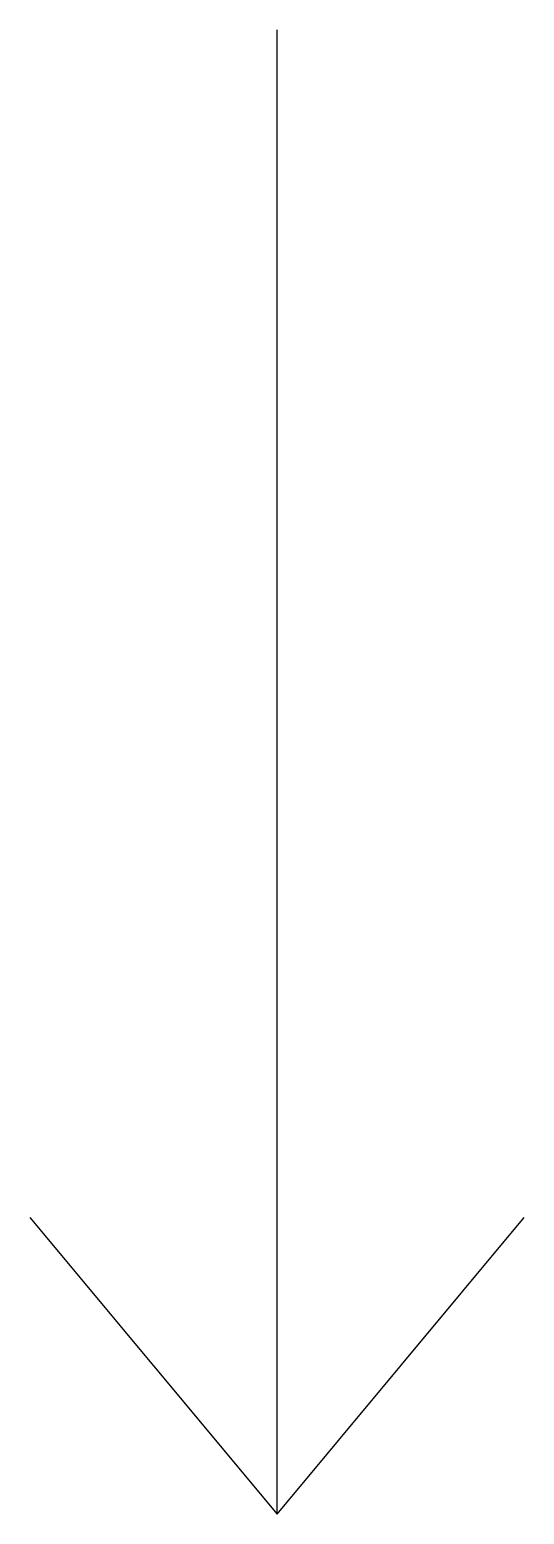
# Model space of a CAD drawing. Extents: x -0.5 to 0.5, y 0 to 3.
import ezdxf

# ---------------------------------------------------------------- set-up
doc = ezdxf.new("R2010")
doc.units = 0
doc.layers.get('0').update_dxf_attribs({"linetype": 'CONTINUOUS'})

msp = doc.modelspace()

# ---------------------------------------------------------------- linework, layer by layer
for p, q in [((0, 0), (0, 3)), ((-0.5, 0.6), (0, 0)), ((0, 0), (0.5, 0.6))]:
    msp.add_line(p, q)

doc.saveas('drawing.dxf')
